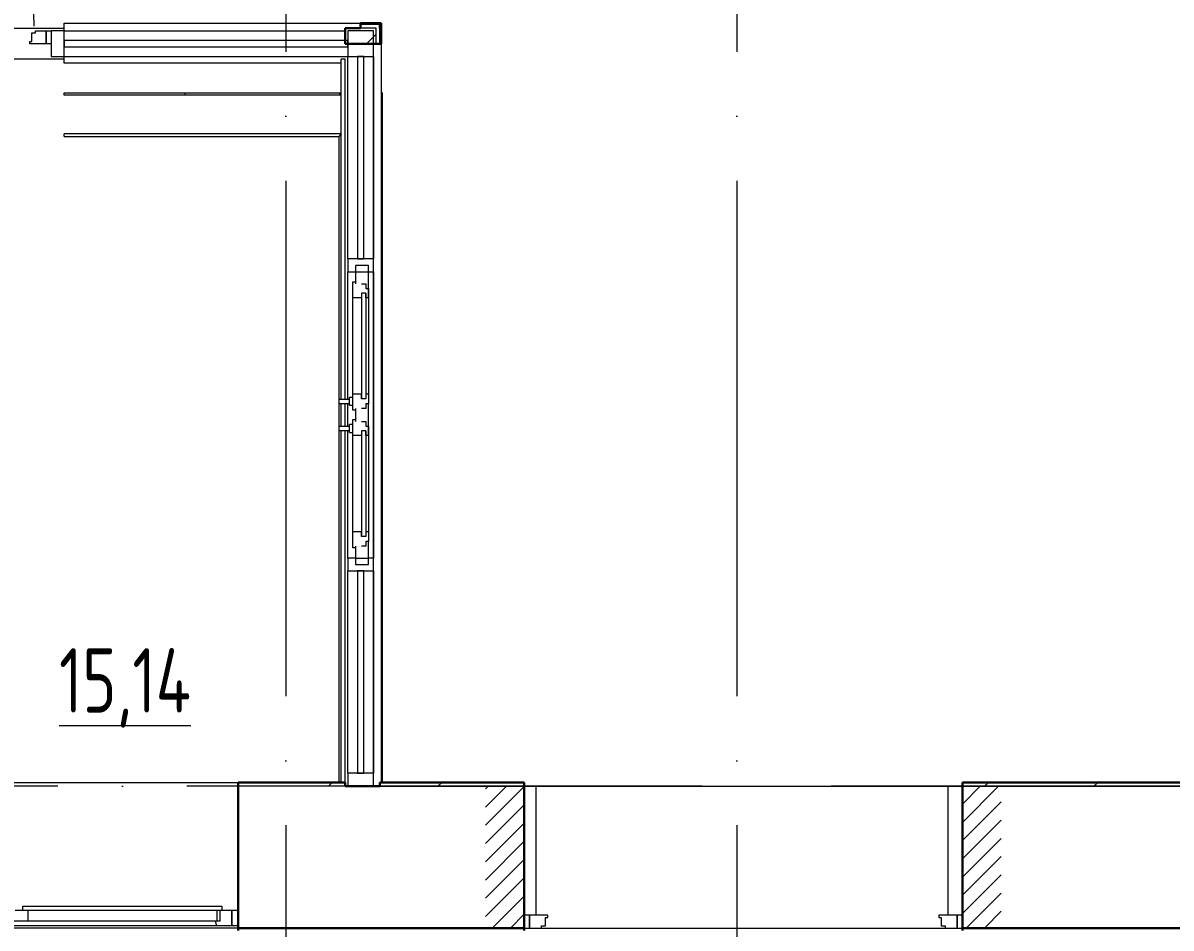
# Model space of a CAD drawing. Header units: millimetres. Extents: x -396912 to 182286, y -43638 to 41610.
# Drawn here: x -30026 to -25571, y -19778 to -16267 of the extents above; entities that cross this region are included whole.
import ezdxf

# ---------------------------------------------------------------- set-up
doc = ezdxf.new("R2010")
doc.units = ezdxf.units.MM
doc.linetypes.add('ADSK_Линия сетки', pattern=[25, 20, -2.5, 0, -2.5])
doc.linetypes.add('ADSK_Штриховая_ш2 п1_5', pattern=[4.5, 3, -1.5])
for name, color, linetype, lineweight in [('_ Окна', 7, 'Continuous', 9), ('Витраж', 7, 'Continuous', 9), ('Двери', 252, 'Continuous', 9), ('Марки помещений', 252, 'Continuous', 20), ('Ограждение', 252, 'Continuous', 9), ('Окна', 252, 'Continuous', 9), ('Оси', 252, 'Continuous', 9), ('Панели витража', 252, 'Continuous', 9), ('Перекрытие', 252, 'Continuous', 18), ('Стены внутренние', 7, 'Continuous', 18), ('Стены наружные', 7, 'Continuous', 18), ('Стены штриховка', 7, 'Continuous', 9)]:
    doc.layers.add(name, color=color, linetype=linetype, lineweight=lineweight)
doc.layers.add('Двери открывание', color=7, linetype='Continuous', lineweight=9, true_color=0xc0c0c0)
doc.styles.add('GOST Common_3', font='', dxfattribs={"height": 3.5})
doc.styles.get('GOST Common_3').set_extended_font_data('GOST 2.304 type A')
pattern_1 = [(0, (-46196.8, 94), (0, 600), []), (90, (-46196.8, 94), (-600, 4e-14), [])]

# ---------------------------------------------------------------- blocks, each defined once
blk = doc.blocks.new('1 этаж')
at = {"layer": 'Двери', "lineweight": 18, "true_color": 0x636466}
h = blk.add_hatch(dxfattribs=at)
h.set_pattern_fill('FP_2', color=251, angle=180, style=0, pattern_type=2)
h.set_pattern_definition([(225, (-32807.8, -20420.73), (35.3553, -35.3553), [])])
h.paths.add_polyline_path([(-31932.8, -20695.7), (-31932.8, -20145.7), (-32082.8, -20145.7), (-32082.8, -20695.7)])
h.paths.add_polyline_path([(-33782.8, -20695.7), (-33782.8, -20145.7), (-33932.8, -20145.7), (-33932.8, -20695.7)])
at = {"layer": 'Ограждение', "true_color": 0x636466}
h = blk.add_hatch(dxfattribs=at)
h.set_pattern_fill('FP_29', color=251, style=0, pattern_type=2)
h.set_pattern_definition(pattern_1)
h.paths.add_polyline_path([(-35567.8, -17465.7), (-34492.8, -17465.7), (-34492.8, -17455.7), (-35567.8, -17455.7)])
h.paths.add_polyline_path([(-34337.8, -17460.7), (-34332.8, -17455.7), (-34337.8, -17455.7)])
h = blk.add_hatch(dxfattribs=at)
h.set_pattern_fill('FP_29', color=251, style=0, pattern_type=2)
h.set_pattern_definition(pattern_1)
h.paths.add_polyline_path([(-34337.8, -20130.7), (-34332.8, -20130.7), (-34332.8, -17455.7), (-34337.8, -17460.7), (-34337.8, -20125.7)])
at = {"layer": 'Стены наружные', "lineweight": 9, "true_color": 0x636466}
h = blk.add_hatch(dxfattribs=at)
h.set_pattern_fill('FP_41', color=251, style=0, pattern_type=2)
h.set_pattern_definition([(180, (-32121.82, 94), (-1e-14, -100), [])])
h.paths.add_polyline_path([(-66007.8, -20705.7), (-64732.8, -20705.7), (-64732.8, -20695.7), (-66007.8, -20695.7)])
h.paths.add_polyline_path([(2115.4, -20705.7), (2692.2, -20705.7), (2692.2, -20695.7), (1407.2, -20695.7), (1407.2, -20705.7)])
h.paths.add_polyline_path([(-63032.8, -20705.7), (-61882.8, -20705.7), (-61882.8, -20695.7), (-63032.8, -20695.7)])
h.paths.add_polyline_path([(-754.8, -20705.7), (-292.8, -20705.7), (-292.8, -20695.7), (-1392.8, -20695.7), (-1392.8, -20705.7)])
h.paths.add_polyline_path([(-60182.8, -20705.7), (-59052.8, -20705.7), (-59052.8, -20695.7), (-60182.8, -20695.7)])
h.paths.add_polyline_path([(-3625, -20705.7), (-3092.8, -20705.7), (-3092.8, -20695.7), (-4167.8, -20695.7), (-4167.8, -20705.7)])
h.paths.add_polyline_path([(-57352.8, -20705.7), (-56242.8, -20705.7), (-56242.8, -20695.7), (-57352.8, -20695.7)])
h.paths.add_polyline_path([(-5867.8, -20705.7), (-5867.8, -20695.7), (-6962.8, -20695.7), (-6962.8, -20705.7), (-6495.2, -20705.7)])
h.paths.add_polyline_path([(-54542.8, -20705.7), (-53452.8, -20705.7), (-53452.8, -20695.7), (-54542.8, -20695.7)])
h.paths.add_polyline_path([(-8662.8, -20705.7), (-8662.8, -20695.7), (-9767.8, -20695.7), (-9767.8, -20705.7), (-9365.4, -20705.7)])
h.paths.add_polyline_path([(-51752.8, -20705.7), (-50622.8, -20705.7), (-50622.8, -20695.7), (-51752.8, -20695.7)])
h.paths.add_polyline_path([(-11518, -20705.7), (-11467.8, -20705.7), (-11467.8, -20695.7), (-12547.8, -20695.7), (-12547.8, -20705.7), (-12235.6, -20705.7)])
h.paths.add_polyline_path([(-48922.8, -20705.7), (-47802.8, -20705.7), (-47802.8, -20695.7), (-48922.8, -20695.7)])
h.paths.add_polyline_path([(-14247.8, -20705.7), (-14247.8, -20695.7), (-15322.8, -20695.7), (-15322.8, -20705.7), (-14388.2, -20705.7)])
h.paths.add_polyline_path([(-46102.8, -20705.7), (-45032.8, -20705.7), (-45032.8, -20695.7), (-46102.8, -20695.7)])
h.paths.add_polyline_path([(-17258.4, -20705.7), (-17022.8, -20705.7), (-17022.8, -20695.7), (-18122.8, -20695.7), (-18122.8, -20705.7), (-17976, -20705.7)])
h.paths.add_polyline_path([(-43332.8, -20705.7), (-42232.8, -20705.7), (-42232.8, -20695.7), (-43332.8, -20695.7)])
h.paths.add_polyline_path([(-19822.8, -20705.7), (-19822.8, -20695.7), (-20922.8, -20695.7), (-20922.8, -20705.7), (-20128.6, -20705.7)])
h.paths.add_polyline_path([(-40532.8, -20705.7), (-39402.8, -20705.7), (-39402.8, -20695.7), (-40532.8, -20695.7)])
h.paths.add_polyline_path([(-22622.8, -20705.7), (-22622.8, -20695.7), (-23702.8, -20695.7), (-23702.8, -20705.7), (-22998.8, -20705.7)])
h.paths.add_polyline_path([(-25869, -20705.7), (-25402.8, -20705.7), (-25402.8, -20695.7), (-26502.8, -20695.7), (-26502.8, -20705.7), (-26500.8, -20705.7)])
h.paths.add_polyline_path([(-37702.8, -20705.7), (-36592.8, -20705.7), (-36592.8, -20695.7), (-37702.8, -20695.7)])
h.paths.add_polyline_path([(-28204.8, -20705.7), (-28202.8, -20705.7), (-28202.8, -20695.7), (-29242.8, -20695.7), (-29241.8, -20705.7), (-28380.4, -20705.7)])
h.paths.add_polyline_path([(-34892.8, -20705.7), (-33782.8, -20705.7), (-33782.8, -20695.7), (-34892.8, -20695.7)])
h.paths.add_polyline_path([(-30942.8, -20705.7), (-30942.8, -20695.7), (-32082.8, -20695.7), (-32081.8, -20705.7), (-31092.8, -20705.7)])
at = {"layer": '_ Окна', "color": 251, "lineweight": 18, "true_color": 0x636466}
for p, q in [((-34387.8, -18125.7), (-34437.8, -18125.7)), ((-34437.8, -18125.7), (-34437.8, -18196.7)), ((-34387.8, -18214.7), (-34387.8, -18125.7)), ((-34447.8, -18251.7), (-34447.8, -18189.7)), ((-34447.8, -18189.7), (-34437.8, -18189.7)), ((-34413.8, -18196.7), (-34397.8, -18196.7)), ((-34397.8, -18196.7), (-34397.8, -18214.7)), ((-34397.8, -18214.7), (-34387.8, -18214.7)), ((-34387.8, -18251.7), (-34387.8, -18214.7)), ((-34413.8, -18251.7), (-34447.8, -18251.7)), ((-34413.8, -18233.7), (-34413.8, -18251.7)), ((-34397.8, -18233.7), (-34413.8, -18233.7)), ((-34397.8, -18251.7), (-34397.8, -18233.7)), ((-34387.8, -18251.7), (-34397.8, -18251.7)), ((-34447.8, -18687.7), (-34447.8, -18625.7)), ((-34413.8, -18625.7), (-34447.8, -18625.7)), ((-34413.8, -18643.7), (-34413.8, -18625.7)), ((-34397.8, -18643.7), (-34413.8, -18643.7)), ((-34397.8, -18625.7), (-34397.8, -18643.7)), ((-34387.8, -18625.7), (-34397.8, -18625.7)), ((-34387.8, -18662.7), (-34397.8, -18662.7)), ((-34397.8, -18662.7), (-34397.8, -18680.7)), ((-34387.8, -18625.7), (-34387.8, -18662.7)), ((-34387.8, -18748.7), (-34387.8, -18662.7)), ((-34437.8, -18687.7), (-34447.8, -18687.7)), ((-34437.8, -18680.7), (-34437.8, -18730.7)), ((-34397.8, -18680.7), (-34413.8, -18680.7)), ((-34447.8, -18785.7), (-34447.8, -18723.7)), ((-34447.8, -18723.7), (-34437.8, -18723.7)), ((-34413.8, -18730.7), (-34397.8, -18730.7)), ((-34397.8, -18730.7), (-34397.8, -18748.7)), ((-34397.8, -18748.7), (-34387.8, -18748.7)), ((-34387.8, -18785.7), (-34387.8, -18748.7)), ((-34413.8, -18785.7), (-34447.8, -18785.7)), ((-34413.8, -18767.7), (-34413.8, -18785.7)), ((-34397.8, -18767.7), (-34413.8, -18767.7)), ((-34397.8, -18785.7), (-34397.8, -18767.7)), ((-34387.8, -18785.7), (-34397.8, -18785.7)), ((-34447.8, -19221.7), (-34447.8, -19159.7)), ((-34413.8, -19159.7), (-34447.8, -19159.7)), ((-34413.8, -19177.7), (-34413.8, -19159.7)), ((-34397.8, -19177.7), (-34413.8, -19177.7)), ((-34397.8, -19159.7), (-34397.8, -19177.7)), ((-34387.8, -19159.7), (-34397.8, -19159.7)), ((-34387.8, -19196.7), (-34397.8, -19196.7)), ((-34397.8, -19196.7), (-34397.8, -19214.7)), ((-34387.8, -19159.7), (-34387.8, -19196.7)), ((-34387.8, -19285.7), (-34387.8, -19196.7)), ((-34437.8, -19221.7), (-34447.8, -19221.7)), ((-34437.8, -19214.7), (-34437.8, -19285.7)), ((-34397.8, -19214.7), (-34413.8, -19214.7)), ((-34437.8, -19285.7), (-34387.8, -19285.7)), ((-34981.8, -20668.7), (-34977.2, -20685.7)), ((-34963.8, -20668.7), (-34975.8, -20668.7)), ((-34963.8, -20627.7), (-34963.8, -20668.7)), ((-34917.8, -20627.7), (-34955.8, -20627.7)), ((-34917.8, -20685.7), (-34917.8, -20627.7)), ((-34977.2, -20685.7), (-34917.8, -20685.7))]:
    blk.add_line(p, q, dxfattribs=at)
at = {"layer": '_ Окна', "color": 251, "true_color": 0x636466}
for p, q in [((-34437.8, -18150.7), (-34387.8, -18150.7)), ((-34413.8, -18233.7), (-34413.8, -18643.7)), ((-34397.8, -18233.7), (-34397.8, -18643.7)), ((-34413.8, -18767.7), (-34413.8, -19177.7)), ((-34397.8, -18767.7), (-34397.8, -19177.7)), ((-34437.8, -19260.7), (-34387.8, -19260.7)), ((-34892.8, -20627.7), (-34917.8, -20627.7)), ((-34917.8, -20627.7), (-34917.8, -20685.7)), ((-34917.8, -20685.7), (-34892.8, -20685.7))]:
    blk.add_line(p, q, dxfattribs=at)
at = {"layer": 'Витраж', "color": 251, "lineweight": 18, "true_color": 0x636466, "extrusion": (0, 0, -1)}
for p, q in [((-35567.8, -17215.7), (-35617.8, -17215.7)), ((-35567.8, -17315.7), (-35567.8, -17215.7)), ((-35617.8, -17265.7), (-35617.8, -17315.7)), ((-35617.8, -17315.7), (-35567.8, -17315.7)), ((-34467.8, -18100.7), (-34467.8, -18150.7)), ((-34367.8, -18100.7), (-34467.8, -18100.7)), ((-34367.8, -18150.7), (-34367.8, -18100.7)), ((-34467.8, -18150.7), (-34437.8, -18150.7)), ((-34387.8, -18150.7), (-34367.8, -18150.7)), ((-34467.8, -19260.7), (-34467.8, -19310.7)), ((-34437.8, -19260.7), (-34467.8, -19260.7)), ((-34367.8, -19260.7), (-34387.8, -19260.7)), ((-34367.8, -19310.7), (-34367.8, -19260.7)), ((-34467.8, -19310.7), (-34367.8, -19310.7)), ((-34467.8, -20095.7), (-34467.8, -20145.7)), ((-34367.8, -20095.7), (-34467.8, -20095.7)), ((-34367.8, -20145.7), (-34367.8, -20095.7)), ((-34467.8, -20145.7), (-34367.8, -20145.7))]:
    blk.add_line(p, q, dxfattribs=at)
at = {"layer": 'Витраж', "color": 251, "true_color": 0x636466}
for p, q in [((-35567.8, -17215.7), (-34477.8, -17215.7)), ((-35567.8, -17315.7), (-34467.8, -17315.7)), ((-34467.8, -18100.7), (-34467.8, -17315.7)), ((-34467.8, -18100.7), (-34467.8, -17315.7)), ((-34367.8, -17315.7), (-34367.8, -18100.7)), ((-34367.8, -18100.7), (-34367.8, -17315.7)), ((-34467.8, -18645.2), (-34467.8, -18150.7)), ((-34467.8, -18645.2), (-34467.8, -18150.7)), ((-34367.8, -18150.7), (-34367.8, -19260.7)), ((-34367.8, -19260.7), (-34367.8, -18150.7)), ((-34467.8, -18750.2), (-34467.8, -18661.2)), ((-34467.8, -18750.2), (-34467.8, -18661.2)), ((-34467.8, -19260.7), (-34467.8, -18766.2)), ((-34467.8, -19260.7), (-34467.8, -18766.2)), ((-34467.8, -20095.7), (-34467.8, -19310.7)), ((-34467.8, -20095.7), (-34467.8, -19310.7)), ((-34367.8, -19310.7), (-34367.8, -20095.7)), ((-34367.8, -20095.7), (-34367.8, -19310.7))]:
    blk.add_line(p, q, dxfattribs=at)
at = {"layer": 'Витраж', "color": 251, "lineweight": 18, "true_color": 0x636466}
for p, q in [((-34467.8, -17215.7), (-34467.8, -17315.7)), ((-34367.8, -17215.7), (-34467.8, -17215.7)), ((-34367.8, -17315.7), (-34367.8, -17215.7)), ((-34467.8, -17315.7), (-34367.8, -17315.7))]:
    blk.add_line(p, q, dxfattribs=at)
at = {"layer": 'Двери', "color": 251, "true_color": 0x636466}
for p, q in [((-35692.8, -17223.7), (-35678.8, -17223.7)), ((-35692.8, -17257.7), (-35692.8, -17223.7)), ((-35678.8, -17223.7), (-35678.8, -17215.7)), ((-35678.8, -17215.7), (-35637.8, -17215.7)), ((-35637.8, -17215.7), (-35617.8, -17215.7)), ((-35637.8, -17265.7), (-35637.8, -17215.7)), ((-35637.8, -17215.7), (-35637.8, -17265.7)), ((-35617.8, -17215.7), (-35617.8, -17265.7)), ((-35701.8, -17257.7), (-35692.8, -17257.7)), ((-35701.8, -17265.7), (-35701.8, -17257.7)), ((-35637.8, -17265.7), (-35701.8, -17265.7)), ((-35617.8, -17265.7), (-35637.8, -17265.7)), ((-33782.8, -20645.7), (-33782.8, -20695.7)), ((-33762.8, -20645.7), (-33782.8, -20645.7)), ((-33762.8, -20695.7), (-33762.8, -20645.7)), ((-33690.8, -20645.7), (-33762.8, -20645.7)), ((-33762.8, -20645.7), (-33762.8, -20695.7)), ((-33700.8, -20686.7), (-33700.8, -20654.7)), ((-33700.8, -20654.7), (-33690.8, -20654.7)), ((-33690.8, -20654.7), (-33690.8, -20645.7)), ((-32102.8, -20645.7), (-32174.8, -20645.7)), ((-32174.8, -20645.7), (-32174.8, -20654.7)), ((-32174.8, -20654.7), (-32164.8, -20654.7)), ((-32164.8, -20654.7), (-32164.8, -20686.7)), ((-32082.8, -20645.7), (-32102.8, -20645.7)), ((-32102.8, -20645.7), (-32102.8, -20695.7)), ((-32102.8, -20695.7), (-32102.8, -20645.7)), ((-32082.8, -20695.7), (-32082.8, -20645.7)), ((-33782.8, -20695.7), (-33762.8, -20695.7)), ((-33762.8, -20695.7), (-33715.8, -20695.7)), ((-33715.8, -20695.7), (-33715.8, -20686.7)), ((-33715.8, -20686.7), (-33700.8, -20686.7)), ((-32164.8, -20686.7), (-32149.8, -20686.7)), ((-32149.8, -20686.7), (-32149.8, -20695.7)), ((-32149.8, -20695.7), (-32102.8, -20695.7)), ((-32102.8, -20695.7), (-32082.8, -20695.7))]:
    blk.add_line(p, q, dxfattribs=at)
at = {"layer": 'Двери', "color": 251, "linetype": 'ADSK_Штриховая_ш2 п1_5', "true_color": 0x636466}
for p, q in [((-33782.8, -20145.7), (-33932.8, -20145.7)), ((-33782.8, -20695.7), (-33782.8, -20145.7)), ((-31932.8, -20145.7), (-32082.8, -20145.7)), ((-32082.8, -20145.7), (-32082.8, -20695.7))]:
    blk.add_line(p, q, dxfattribs=at)
at = {"layer": 'Двери открывание', "color": 251, "true_color": 0x636466}
blk.add_arc((-36681.8, -17197.7), 998, 0, 88.9666, dxfattribs=at)
at = {"layer": 'Ограждение', "color": 251, "true_color": 0x636466}
for p, q in [((-35567.8, -17465.7), (-35567.8, -17455.7)), ((-35567.8, -17455.7), (-34492.8, -17455.7)), ((-34337.8, -17455.7), (-34332.8, -17455.7)), ((-34332.8, -17455.7), (-34337.8, -17460.7)), ((-34332.8, -20130.7), (-34332.8, -17455.7)), ((-34492.8, -17465.7), (-35567.8, -17465.7)), ((-35567.8, -17625.7), (-35567.8, -17615.7)), ((-34492.8, -17615.7), (-35567.8, -17615.7)), ((-35567.8, -17625.7), (-34502.8, -17625.7)), ((-34492.8, -17615.7), (-34502.8, -17625.7)), ((-34502.8, -17625.7), (-34502.8, -20130.7))]:
    blk.add_line(p, q, dxfattribs=at)
at = {"layer": 'Окна', "color": 251, "true_color": 0x636466}
for p, q in [((-34387.8, -18214.7), (-34387.8, -18662.7)), ((-34447.8, -18625.7), (-34447.8, -18251.7)), ((-34387.8, -18251.7), (-34387.8, -18625.7)), ((-34500.8, -18661.2), (-34500.8, -18645.2)), ((-34460.8, -18645.2), (-34500.8, -18645.2)), ((-34500.8, -18661.2), (-34460.8, -18661.2)), ((-34460.8, -18668.2), (-34460.8, -18638.2)), ((-34447.8, -18638.2), (-34460.8, -18638.2)), ((-34460.8, -18668.2), (-34447.8, -18668.2)), ((-34500.8, -18766.2), (-34500.8, -18750.2)), ((-34460.8, -18750.2), (-34500.8, -18750.2)), ((-34460.8, -18773.2), (-34460.8, -18743.2)), ((-34447.8, -18743.2), (-34460.8, -18743.2)), ((-34387.8, -18748.7), (-34387.8, -19196.7)), ((-34500.8, -18766.2), (-34460.8, -18766.2)), ((-34460.8, -18773.2), (-34447.8, -18773.2)), ((-34447.8, -19159.7), (-34447.8, -18785.7)), ((-34387.8, -18785.7), (-34387.8, -19159.7)), ((-35727.8, -20610.7), (-34955.8, -20610.7)), ((-35727.8, -20627.7), (-35727.8, -20610.7)), ((-34955.8, -20610.7), (-34955.8, -20627.7)), ((-35707.8, -20668.7), (-35777.8, -20668.7)), ((-35727.8, -20627.7), (-35757.8, -20627.7)), ((-34955.8, -20627.7), (-35727.8, -20627.7)), ((-35707.8, -20668.7), (-35707.8, -20627.7)), ((-34975.8, -20668.7), (-35707.8, -20668.7)), ((-34975.8, -20627.7), (-34975.8, -20668.7)), ((-36508.4, -20685.7), (-34977.2, -20685.7))]:
    blk.add_line(p, q, dxfattribs=at)
at = {"layer": 'Оси', "color": 251, "linetype": 'ADSK_Линия сетки', "ltscale": 100, "true_color": 0x636466}
for p, q in [((-34707.8, 32204.9), (-34707.8, -33771.9)), ((-32957.8, 32204.9), (-32957.8, -33771.9)), ((4409.5, -20145.7), (-72530.1, -20145.7))]:
    blk.add_line(p, q, dxfattribs=at)
at = {"layer": 'Панели витража', "color": 251, "lineweight": 18, "true_color": 0x636466}
for p, q in [((-34467.8, -17253.2), (-35567.8, -17253.2)), ((-35567.8, -17253.2), (-35567.8, -17278.2)), ((-35567.8, -17278.2), (-34467.8, -17278.2)), ((-34467.8, -17278.2), (-34467.8, -17253.2)), ((-34430.3, -17315.7), (-34430.3, -18100.7)), ((-34405.3, -17315.7), (-34430.3, -17315.7)), ((-34405.3, -18100.7), (-34405.3, -17315.7)), ((-34430.3, -18100.7), (-34405.3, -18100.7)), ((-34430.3, -19310.7), (-34430.3, -20095.7)), ((-34405.3, -19310.7), (-34430.3, -19310.7)), ((-34405.3, -20095.7), (-34405.3, -19310.7)), ((-34430.3, -20095.7), (-34405.3, -20095.7))]:
    blk.add_line(p, q, dxfattribs=at)
at = {"layer": 'Перекрытие', "color": 251, "ltscale": 100, "true_color": 0x636466}
blk.add_line((-33782.8, -20145.7), (-32082.8, -20145.7), dxfattribs=at)
at = {"layer": 'Стены внутренние', "color": 251, "lineweight": 30, "true_color": 0x636466}
for p, q in [((-34892.8, -20145.7), (-34892.8, -20695.7)), ((-34342.8, -20145.7), (-34477.8, -20145.7)), ((-33782.8, -20695.7), (-33782.8, -20145.7)), ((-32082.8, -20145.7), (-32082.8, -20695.7))]:
    blk.add_line(p, q, dxfattribs=at)
at = {"layer": 'Стены внутренние', "color": 251, "true_color": 0x636466}
for p, q in [((-34477.8, -20145.7), (-34892.8, -20145.7)), ((-33737.8, -20145.7), (-34342.8, -20145.7)), ((-33737.8, -20145.7), (-33737.8, -20645.7)), ((-30917.8, -20145.7), (-32137.8, -20145.7)), ((-32137.8, -20645.7), (-32137.8, -20145.7)), ((-34892.8, -20695.7), (-36592.8, -20695.7))]:
    blk.add_line(p, q, dxfattribs=at)
at = {"layer": 'Стены наружные', "color": 251, "true_color": 0x636466}
for p, q in [((-35567.8, -17215.7), (-35567.8, -17185.7)), ((-35567.8, -17185.7), (-34417.8, -17185.7)), ((-36797.8, -17205.7), (-35567.8, -17205.7)), ((-34337.8, -17265.7), (-34337.8, -20130.7)), ((-35567.8, -17325.7), (-36797.8, -17325.7)), ((-35567.8, -17340.7), (-35567.8, -17315.7)), ((-34477.8, -17325.7), (-34492.8, -17325.7)), ((-34492.8, -18645.2), (-34492.8, -17325.7)), ((-34477.8, -18645.2), (-34477.8, -17325.7)), ((-34492.8, -17340.7), (-35567.8, -17340.7)), ((-34492.8, -18750.2), (-34492.8, -18661.2)), ((-34477.8, -18750.2), (-34477.8, -18661.2)), ((-34492.8, -20130.7), (-34492.8, -18766.2)), ((-34477.8, -20130.7), (-34477.8, -18766.2)), ((-36592.8, -20130.7), (-34892.8, -20130.7)), ((-32082.8, -20145.7), (-30942.8, -20145.7)), ((-33715.8, -20695.7), (-32149.8, -20695.7))]:
    blk.add_line(p, q, dxfattribs=at)
at = {"layer": 'Стены наружные', "color": 251, "lineweight": 30, "true_color": 0x636466}
for p, q in [((-34417.8, -17185.7), (-34417.8, -17205.7)), ((-34337.8, -17185.7), (-34417.8, -17185.7)), ((-34342.8, -17205.7), (-34342.8, -17190.7)), ((-34337.8, -17265.7), (-34337.8, -17185.7)), ((-34477.8, -17205.7), (-34477.8, -17265.7)), ((-34417.8, -17205.7), (-34477.8, -17205.7)), ((-34477.8, -17265.7), (-34337.8, -17265.7)), ((-34477.8, -20130.7), (-34892.8, -20130.7)), ((-34892.8, -20130.7), (-34892.8, -20145.7)), ((-34477.8, -20145.7), (-34477.8, -20130.7)), ((-33782.8, -20130.7), (-34342.8, -20130.7)), ((-34342.8, -20130.7), (-34342.8, -20145.7)), ((-33782.8, -20145.7), (-33782.8, -20130.7)), ((-30942.8, -20130.7), (-32082.8, -20130.7)), ((-32082.8, -20130.7), (-32082.8, -20145.7)), ((-33782.8, -20695.7), (-34892.8, -20695.7)), ((-34892.8, -20695.7), (-34892.8, -20705.7)), ((-33782.8, -20705.7), (-33782.8, -20695.7)), ((-30942.8, -20695.7), (-32082.8, -20695.7)), ((-32082.8, -20695.7), (-32082.8, -20705.7))]:
    blk.add_line(p, q, dxfattribs=at)
at = {"layer": 'Стены наружные', "color": 251, "linetype": 'Continuous', "lineweight": 9, "true_color": 0x636466}
for p, q in [((-34415.9, -17190.7), (-34410.9, -17185.7)), ((-34345.2, -17190.7), (-34340.2, -17185.7)), ((-34394.7, -17265.7), (-34357.8, -17228.8)), ((-34342.8, -17259.1), (-34337.8, -17254.1)), ((-34542.5, -20145.7), (-34527.5, -20130.7)), ((-34118.2, -20145.7), (-34103.2, -20130.7)), ((-31996.9, -20145.7), (-31981.9, -20130.7)), ((-31572.6, -20145.7), (-31557.6, -20130.7))]:
    blk.add_line(p, q, dxfattribs=at)
at = {"layer": 'Стены штриховка', "color": 251, "true_color": 0x636466}
for p, q in [((-34342.8, -17190.7), (-34417.8, -17190.7)), ((-34357.8, -17205.7), (-34417.8, -17205.7)), ((-34357.8, -17265.7), (-34357.8, -17205.7)), ((-34342.8, -17265.7), (-34342.8, -17205.7)), ((-34342.8, -20145.7), (-33782.8, -20145.7))]:
    blk.add_line(p, q, dxfattribs=at)
at = {"layer": 'Марки помещений', "color": 251, "true_color": 0x636466, "style": 'GOST Common_3', "width": 0.9}
blk.add_text('%%U15,14', height=250, dxfattribs=at).set_placement((-35587.8, -19860.3))

msp = doc.modelspace()

# ---------------------------------------------------------------- block references
msp.add_blockref('1 этаж', (5702.1, 918.2))

doc.saveas('drawing.dxf')
